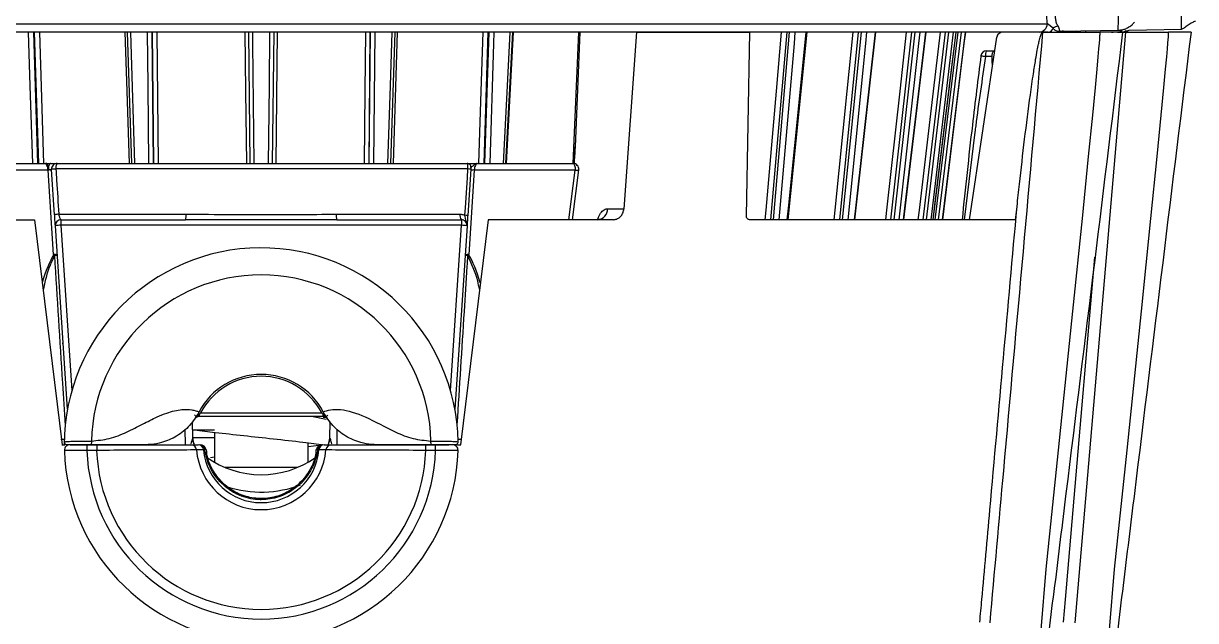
# Model space of a CAD drawing. Extents: x 16.5 to 113.1, y 4.4 to 84.5.
# Drawn here: x 53.326 to 56.451, y 6.02 to 7.612 of the extents above; entities that cross this region are included whole.
import ezdxf

# ---------------------------------------------------------------- set-up
doc = ezdxf.new("R2010")
doc.units = 0
doc.header["$MEASUREMENT"] = 0
doc.layers.add('OBJECT', color=7, linetype='CONTINUOUS')

msp = doc.modelspace()

# ---------------------------------------------------------------- linework, layer by layer
at = {"layer": 'OBJECT'}
for p, q in [((51.8637, 7.6105), (56.0558, 7.6105)), ((56.0711, 7.5995), (56.0558, 7.6105)), ((56.0929, 7.5912), (56.2494, 7.5939)), ((56.2658, 7.5925), (56.2742, 7.5943)), ((56.2734, 7.5943), (56.4135, 7.5968)), ((53.3523, 7.5886), (53.3633, 7.2386)), ((53.3665, 7.2386), (53.3556, 7.5886)), ((53.3682, 7.5886), (53.3792, 7.2386)), ((53.6027, 7.5886), (53.614, 7.2386)), ((53.6682, 7.5886), (53.6718, 7.2386)), ((53.6733, 7.2386), (53.6697, 7.5886)), ((53.6811, 7.5886), (53.6847, 7.2386)), ((53.9305, 7.2386), (53.9266, 7.5886)), ((53.9929, 7.5886), (53.989, 7.2386)), ((54.0024, 7.5886), (53.9985, 7.2386)), ((54.2497, 7.5886), (54.2462, 7.2386)), ((54.2477, 7.2386), (54.2513, 7.5886)), ((54.2628, 7.5886), (54.2592, 7.2386)), ((54.3054, 7.2386), (54.3168, 7.5886)), ((54.3225, 7.5886), (54.3112, 7.2386)), ((54.5639, 7.5886), (54.5529, 7.2386)), ((54.5561, 7.2386), (54.5671, 7.5886)), ((54.6117, 7.2386), (54.6301, 7.5886)), ((54.6315, 7.5886), (54.6131, 7.2386)), ((54.8053, 7.5886), (54.7907, 7.2386)), ((54.8093, 7.5886), (54.7965, 7.2828)), ((54.9602, 7.5886), (54.9265, 7.1176)), ((54.9602, 7.5886), (55.2626, 7.5886)), ((55.2535, 7.0983), (55.2626, 7.5886)), ((55.3611, 7.5886), (55.3178, 7.0886)), ((55.3253, 7.0886), (55.3686, 7.5886)), ((55.3644, 7.0886), (55.415, 7.5886)), ((55.5515, 7.5886), (55.5012, 7.0886)), ((55.5097, 7.0886), (55.56, 7.5886)), ((55.5425, 7.0886), (55.5984, 7.5886)), ((55.6935, 7.5886), (55.6378, 7.0886)), ((55.6471, 7.0886), (55.7028, 7.5886)), ((55.6728, 7.0886), (55.7323, 7.5886)), ((55.7828, 7.5886), (55.7234, 7.0886)), ((55.7332, 7.0886), (55.7926, 7.5886)), ((55.7513, 7.0886), (55.8127, 7.5886)), ((55.8167, 7.5886), (55.7555, 7.0886)), ((55.7654, 7.0886), (55.8267, 7.5886)), ((55.7758, 7.0886), (55.8372, 7.5886)), ((55.8483, 7.0886), (55.9209, 7.5754)), ((56.0431, 7.5886), (56.0403, 7.5886)), ((56.0431, 7.5886), (56.1962, 7.5886)), ((56.2636, 7.5886), (56.1286, 6.0139)), ((56.1337, 7.5919), (56.1313, 7.5886)), ((56.1572, 7.5923), (56.1572, 7.5886)), ((56.2271, 7.5886), (56.2031, 7.5886)), ((56.2636, 7.5886), (56.3787, 7.5886)), ((55.8935, 7.5386), (55.9154, 7.5386)), ((55.9087, 7.5238), (55.8909, 7.5238)), ((55.9088, 7.5128), (55.9087, 7.5238)), ((55.9093, 7.4982), (55.9088, 7.5128)), ((55.8625, 7.3216), (55.8336, 7.0886)), ((54.7943, 7.238), (54.7965, 7.2828)), ((53.3914, 7.221), (53.1227, 7.221)), ((53.128, 7.2386), (53.3837, 7.2386)), ((53.3864, 7.2386), (53.3967, 7.2386)), ((53.4063, 6.9956), (53.3914, 7.221)), ((53.3967, 7.2386), (53.3982, 7.2386)), ((53.4088, 7.102), (53.4008, 7.2226)), ((54.5109, 7.2238), (53.4121, 7.2238)), ((53.4158, 7.2386), (54.5087, 7.2386)), ((54.5184, 7.223), (54.5102, 7.0995)), ((54.5278, 7.221), (54.5128, 6.9956)), ((54.7965, 7.221), (54.5278, 7.221)), ((54.5354, 7.2386), (54.7912, 7.2386)), ((54.7801, 7.0886), (54.7965, 7.221)), ((54.7896, 7.0886), (54.8061, 7.2217)), ((53.4201, 7.1033), (53.7595, 7.1033)), ((54.1597, 7.1033), (54.4898, 7.1033)), ((54.8829, 7.1176), (54.9265, 7.1176)), ((55.971, 7.0886), (55.9748, 7.1241)), ((53.0215, 7.0886), (53.3551, 7.0886)), ((53.3551, 7.0886), (53.4287, 6.4886)), ((53.4433, 6.5836), (53.4108, 7.0726)), ((53.4258, 7.0886), (53.4258, 7.0738)), ((53.4258, 7.0886), (53.7581, 7.0886)), ((54.4934, 7.0738), (53.4258, 7.0738)), ((53.4258, 7.0738), (53.455, 6.6336)), ((54.1611, 7.0886), (54.4934, 7.0886)), ((54.4642, 6.6336), (54.4934, 7.0738)), ((54.5084, 7.0726), (54.4759, 6.5836)), ((54.5644, 7.0886), (54.4907, 6.4886)), ((54.4934, 7.0886), (54.4934, 7.0738)), ((54.8979, 7.0886), (54.5644, 7.0886)), ((55.971, 7.0886), (55.2613, 7.0886)), ((53.4293, 6.7597), (53.4316, 6.7597)), ((54.4876, 6.7597), (54.4899, 6.7597)), ((53.4343, 6.7186), (53.4327, 6.7186)), ((54.4849, 6.7186), (54.4868, 6.7186)), ((53.794, 6.5763), (53.7932, 6.5749)), ((53.7948, 6.5636), (53.7948, 6.5694)), ((54.1244, 6.5636), (53.7948, 6.5636)), ((53.798, 6.5734), (53.7977, 6.5729)), ((53.798, 6.5734), (54.1211, 6.5734)), ((54.133, 6.5562), (54.0941, 6.5636)), ((54.1138, 6.5628), (54.107, 6.5636)), ((54.1215, 6.5729), (54.1211, 6.5734)), ((54.1244, 6.5636), (54.1244, 6.5694)), ((54.126, 6.5749), (54.1252, 6.5763)), ((53.7774, 6.5066), (53.7767, 6.5497)), ((54.1331, 6.5604), (54.1247, 6.5614)), ((54.1428, 6.5506), (54.142, 6.5066)), ((53.4255, 6.5033), (53.4348, 6.5033)), ((53.7577, 6.4886), (53.7572, 6.53)), ((53.777, 6.5286), (53.8347, 6.5286)), ((53.8347, 6.5071), (53.7774, 6.5071)), ((53.8347, 6.5219), (53.8347, 6.442)), ((54.1618, 6.4886), (54.1622, 6.5298)), ((54.4844, 6.5033), (54.4941, 6.5033)), ((53.4282, 6.4886), (53.436, 6.4886)), ((53.495, 6.4886), (53.495, 6.4736)), ((53.495, 6.4886), (53.521, 6.4886)), ((53.521, 6.4736), (53.495, 6.4736)), ((53.521, 6.4886), (53.521, 6.4736)), ((53.7724, 6.4886), (53.7917, 6.4886)), ((53.8096, 6.4748), (53.8059, 6.4748)), ((54.0847, 6.442), (54.0847, 6.4938)), ((54.1205, 6.4878), (54.0847, 6.4833)), ((54.1136, 6.4748), (54.1099, 6.4748)), ((54.1277, 6.4886), (54.147, 6.4886)), ((54.3985, 6.4736), (54.3985, 6.4886)), ((54.3985, 6.4886), (54.4245, 6.4886)), ((54.4245, 6.4736), (54.3985, 6.4736)), ((54.4245, 6.4736), (54.4245, 6.4886)), ((54.4806, 6.4896), (54.4831, 6.4886)), ((54.4831, 6.4886), (54.4833, 6.4886)), ((54.4833, 6.4886), (54.4918, 6.4886)), ((53.8347, 6.4552), (53.8241, 6.4539)), ((53.8617, 6.4286), (54.0577, 6.4286))]:
    msp.add_line(p, q, dxfattribs=at)
at = {"layer": 'OBJECT', "flags": 128}
for points in [[(53.3505, 7.2386), (53.3441, 7.4451), (53.3396, 7.5886)], [(53.6083, 7.2386), (53.6021, 7.4315), (53.597, 7.5886)], [(53.6108, 7.5886), (53.6118, 7.5585), (53.6221, 7.2386)], [(53.6602, 7.2386), (53.6582, 7.4451), (53.6567, 7.5886)], [(53.9209, 7.2386), (53.9188, 7.4315), (53.917, 7.5886)], [(53.9364, 7.5886), (53.9368, 7.5585), (53.9404, 7.2386)], [(53.9791, 7.2386), (53.9814, 7.4451), (53.983, 7.5886)], [(54.2348, 7.2386), (54.2367, 7.4315), (54.2383, 7.5886)], [(54.2973, 7.2386), (54.304, 7.4451), (54.3087, 7.5886)], [(54.5402, 7.2386), (54.5463, 7.4315), (54.5512, 7.5886)], [(54.5799, 7.5886), (54.579, 7.5585), (54.5689, 7.2386)], [(54.6053, 7.2386), (54.6162, 7.4451), (54.6237, 7.5886)], [(55.3036, 7.0886), (55.3058, 7.1138), (55.3333, 7.4315), (55.347, 7.5886)], [(55.3828, 7.5886), (55.3802, 7.5585), (55.3395, 7.0886)], [(55.3622, 7.0886), (55.3661, 7.1275), (55.3983, 7.4451), (55.4128, 7.5886)], [(55.4874, 7.0886), (55.49, 7.1138), (55.5219, 7.4315), (55.5377, 7.5886)], [(55.5739, 7.5886), (55.5708, 7.5585), (55.5236, 7.0886)], [(55.5412, 7.0886), (55.5456, 7.1275), (55.5811, 7.4451), (55.5972, 7.5886)], [(55.6248, 7.0886), (55.6276, 7.1138), (55.663, 7.4315), (55.6805, 7.5886)], [(55.7158, 7.5886), (55.7125, 7.5585), (55.6601, 7.0886)], [(55.6722, 7.0886), (55.6768, 7.1275), (55.7147, 7.4451), (55.7318, 7.5886)], [(55.7116, 7.0886), (55.7146, 7.1138), (55.7523, 7.4315), (55.771, 7.5886)], [(55.8045, 7.5886), (55.8009, 7.5585), (55.745, 7.0886)], [(55.7512, 7.0886), (55.7559, 7.1275), (55.7949, 7.4451), (55.8125, 7.5886)], [(55.837, 7.5886), (55.8333, 7.5585), (55.7757, 7.0886)], [(56.0391, 5.9952), (56.0527, 6.1564), (56.0858, 6.4741), (56.124, 6.8448), (56.1492, 7.0922), (56.1657, 7.2572), (56.1766, 7.3674), (56.1837, 7.4409), (56.1883, 7.4899), (56.1913, 7.5227), (56.1932, 7.5446), (56.1945, 7.5591), (56.1953, 7.5689), (56.1957, 7.5754), (56.196, 7.5798), (56.1962, 7.5827), (56.1963, 7.5846), (56.1963, 7.5859), (56.1963, 7.5868), (56.1963, 7.5874), (56.1963, 7.5878), (56.1963, 7.588), (56.1963, 7.5882), (56.1963, 7.5883), (56.1963, 7.5884), (56.1963, 7.5885), (56.1962, 7.5885), (56.1962, 7.5885), (56.1962, 7.5885), (56.1962, 7.5886), (56.1962, 7.5886), (56.1962, 7.5886)], [(56.0969, 7.5898), (56.098, 7.5902), (56.0986, 7.5904)], [(56.2216, 5.9952), (56.2351, 6.1564), (56.2683, 6.4741), (56.3065, 6.8448), (56.3316, 7.0922), (56.3482, 7.2572), (56.359, 7.3674), (56.3661, 7.4409), (56.3708, 7.4899), (56.3738, 7.5227), (56.3757, 7.5446), (56.3769, 7.5591), (56.3777, 7.5689), (56.3782, 7.5754), (56.3785, 7.5798), (56.3787, 7.5827), (56.3787, 7.5846), (56.3788, 7.5859), (56.3788, 7.5868), (56.3788, 7.5874), (56.3788, 7.5878), (56.3788, 7.588), (56.3788, 7.5882), (56.3788, 7.5883), (56.3787, 7.5884), (56.3787, 7.5885), (56.3787, 7.5885), (56.3787, 7.5885), (56.3787, 7.5885), (56.3787, 7.5886), (56.3787, 7.5886), (56.3787, 7.5886)], [(56.2271, 7.5886), (56.2315, 7.589), (56.2343, 7.5896)], [(53.3982, 7.2386), (53.3969, 7.2382), (53.3956, 7.2372), (53.3945, 7.2355), (53.3935, 7.2332), (53.3928, 7.2305), (53.3923, 7.2275), (53.3921, 7.2243), (53.3921, 7.221)], [(54.5027, 7.1003), (54.504, 7.1203), (54.5093, 7.2001), (54.5109, 7.2238)], [(54.7912, 7.2386), (54.7923, 7.2382), (54.7934, 7.2372), (54.7944, 7.2355), (54.7953, 7.2332), (54.7959, 7.2305), (54.7964, 7.2275), (54.7965, 7.2243), (54.7965, 7.221)], [(56.0991, 6.0159), (56.1042, 6.0757), (56.1248, 6.3148), (56.1826, 6.9891)]]:
    msp.add_lwpolyline(points, dxfattribs=at)
at = {"layer": 'OBJECT'}
for centre, radius, start, end in [((56.0323, 7.6121), 0.0235, 272.6255, 356.2402), ((56.0563, 7.6039), 0.0154, 277.1656, 343.7125), ((56.0898, 7.5719), 0.0333, 100.7988, 124.0997), ((56.2419, 7.6074), 0.0189, 271.0553, 318.6463), ((56.2576, 7.6136), 0.025, 270, 309.6955), ((56.0946, 7.6106), 0.022, 279.6668, 299.3906), ((55.8935, 7.5236), 0.015, 90, 172.6707), ((55.9141, 7.5273), 0.0235, 151.5271, 188.6241), ((55.9727, 8.1799), 0.6611, 261.8146, 262.89), ((53.3944, 7.208), 0.0132, 60.1127, 100.0238), ((53.4158, 7.2236), 0.015, 90, 183.8), ((53.4145, 7.1514), 0.0725, 91.9291, 100.8548), ((53.4295, 7.2272), 0.0178, 140.4012, 191.0112), ((54.5087, 7.2286), 0.01, 356.2, 90), ((54.5093, 7.1759), 0.048, 79.11, 88.0796), ((54.5252, 7.2065), 0.0147, 79.7059, 118.6151), ((54.7912, 7.2236), 0.015, 352.9365, 90), ((54.8001, 7.2374), 0.0168, 257.5515, 290.9021), ((53.4226, 7.0295), 0.0738, 91.9523, 100.7654), ((53.7184, 7.0997), 0.0413, 344.3506, 5.0207), ((54.2008, 7.0997), 0.0413, 174.9793, 195.6494), ((54.5076, 7.0999), 0.0182, 169.1808, 218.5106), ((54.501, 7.0515), 0.0489, 79.2026, 88.055), ((54.8549, 7.1165), 0.0281, 274.2414, 2.2356), ((53.4258, 7.0736), 0.015, 90, 183.8), ((53.4363, 6.8584), 0.2157, 92.7991, 96.7905), ((54.4934, 7.0736), 0.015, 356.2, 90), ((54.4829, 6.8584), 0.2156, 83.2095, 87.2009), ((53.9596, 6.4886), 0.525, 0.8159, 180), ((53.409, 6.9812), 0.0147, 61.3832, 100.3026), ((53.3846, 6.9649), 0.0376, 49.0354, 54.6886), ((53.4068, 7.0477), 0.0544, 272.6079, 279.769), ((54.5102, 6.9812), 0.0147, 79.6972, 118.6169), ((54.5124, 7.0477), 0.0544, 260.2309, 267.3921), ((54.5346, 6.9649), 0.0376, 125.3114, 130.9638), ((53.9596, 6.4886), 0.4526, 1.2603, 178.7397), ((53.9596, 6.4886), 0.1874, 27.9166, 152.0834), ((53.9596, 6.4886), 0.1824, 27.6786, 152.3214), ((53.9488, 6.672), 0.1963, 211.8721, 214.366), ((53.7948, 6.5486), 0.015, 90, 145.1549), ((54.1244, 6.5486), 0.015, 34.8448, 90), ((53.9719, 6.671), 0.1945, 325.622, 328.1393), ((53.8242, 6.5073), 0.047, 180.9442, 203.6483), ((54.0952, 6.5073), 0.047, 336.3517, 359.0558), ((53.4499, 6.4736), 0.015, 90.0022, 181.7247), ((53.9597, 6.4886), 0.525, 181.6772, 358.3204), ((53.9597, 6.4886), 0.465, 181.8486, 358.1514), ((53.9597, 6.4886), 0.439, 181.9581, 358.0419), ((53.7723, 6.4737), 0.0149, 4.0258, 89.5969), ((53.9597, 6.4886), 0.1731, 184.5789, 355.4211), ((53.7914, 6.474), 0.0145, 3.1487, 88.5682), ((53.7951, 6.4741), 0.0145, 3.0929, 88.4463), ((53.7973, 6.4736), 0.015, 8.1063, 89.9912), ((53.9597, 6.4886), 0.1545, 185.1023, 354.8977), ((54.1221, 6.4736), 0.015, 90.0088, 171.8937), ((54.1244, 6.4741), 0.0145, 91.5537, 176.9071), ((54.1281, 6.474), 0.0145, 91.4318, 176.8513), ((54.1471, 6.4737), 0.0149, 90.4031, 175.9742), ((54.4695, 6.4736), 0.015, 358.384, 89.9993), ((53.9597, 6.6586), 0.25, 234.2479, 305.561), ((53.9597, 6.6594), 0.297, 252.2307, 290.6824)]:
    msp.add_arc(centre, radius, start, end, dxfattribs=at)
for centre, major_axis, ratio, start_param, end_param in [((53.3857, 7.2236), (-0.0023, 0.015), 0.351276, 4.488014, 6.229852), ((53.3857, 7.2236), (0.0151, -0.001), 0.154401, 5.105582, 5.160797), ((54.5334, 7.2236), (0.0023, 0.015), 0.351276, 0.053333, 1.795172), ((53.5319, 5.7459), (-0.0816, 1.2851), 0.159803, 0.225532, 0.407048), ((54.3873, 5.7459), (0.0816, 1.2851), 0.159803, 5.875233, 6.057653)]:
    msp.add_ellipse(centre, major_axis=major_axis, ratio=ratio, start_param=start_param, end_param=end_param, dxfattribs=at)
for points, knots in [([(56.0558, 7.6105), (56.0551, 7.6169), (56.0538, 7.6298), (56.0552, 7.6441), (56.0559, 7.6512)], [0, 0, 0, 0, 0.498433, 1, 1, 1, 1]), ([(56.0778, 7.6486), (56.0772, 7.6443), (56.076, 7.6359), (56.0768, 7.6239), (56.0792, 7.613), (56.0821, 7.6075), (56.0836, 7.6047)], [0, 0, 0, 0, 0.250427, 0.499843, 0.740764, 1, 1, 1, 1]), ([(56.245, 7.5938), (56.2449, 7.5946), (56.2446, 7.5963), (56.2448, 7.6087), (56.2454, 7.6233), (56.246, 7.637), (56.2463, 7.6446), (56.2465, 7.6486)], [0, 0, 0, 0, 0.250886, 0.499858, 0.733616, 0.862847, 1, 1, 1, 1]), ([(56.413, 7.5968), (56.413, 7.5973), (56.413, 7.5985), (56.4131, 7.6067), (56.4131, 7.6165), (56.4132, 7.6258), (56.4132, 7.6368), (56.4132, 7.6447), (56.4133, 7.6487)], [0, 0, 0, 0, 0.21067, 0.447315, 0.575812, 0.710764, 0.85216, 1, 1, 1, 1]), ([(56.0863, 7.5906), (56.083, 7.5907), (56.078, 7.5907), (56.0729, 7.5972), (56.0711, 7.5995)], [0, 0, 0, 0, 0.644158, 1, 1, 1, 1]), ([(56.0836, 7.6047), (56.0846, 7.6027), (56.0867, 7.5986), (56.0874, 7.595), (56.088, 7.5929), (56.0889, 7.5914), (56.0913, 7.5913), (56.0929, 7.5912)], [0, 0, 0, 0, 0.249995, 0.497592, 0.621226, 0.745578, 1, 1, 1, 1]), ([(56.2448, 7.5938), (56.2479, 7.594), (56.2535, 7.5944), (56.263, 7.5971), (56.2692, 7.5999), (56.2745, 7.6032), (56.2779, 7.6056), (56.2828, 7.6098), (56.2859, 7.6131), (56.2877, 7.615)], [0, 0, 0, 0, 0.196684, 0.357946, 0.575563, 0.606715, 0.727756, 0.84534, 1, 1, 1, 1]), ([(56.413, 7.5968), (56.4143, 7.597), (56.4167, 7.5974), (56.421, 7.6005), (56.4256, 7.6042), (56.4307, 7.6081), (56.4362, 7.6116), (56.4416, 7.6146), (56.4469, 7.617), (56.4495, 7.6178), (56.4508, 7.6182)], [0, 0, 0, 0, 0.183553, 0.338833, 0.468757, 0.580791, 0.682219, 0.782217, 0.887012, 1, 1, 1, 1]), ([(53.9597, 7.5886), (53.8904, 7.5886), (53.7507, 7.5886), (53.5413, 7.5886), (53.2965, 7.5886), (53.0218, 7.5886), (52.7297, 7.5886), (52.4628, 7.5886), (52.23, 7.5886), (52.033, 7.5886), (51.9346, 7.5886), (51.8861, 7.5886)], [0, 0, 0, 0, 0.080452, 0.162157, 0.245044, 0.37189, 0.500054, 0.628218, 0.755065, 0.879356, 1, 1, 1, 1]), ([(56.0334, 7.5886), (56.0019, 7.5886), (55.9384, 7.5886), (55.8212, 7.5886), (55.6645, 7.5886), (55.4564, 7.5886), (55.1898, 7.5886), (54.8977, 7.5886), (54.5894, 7.5886), (54.2749, 7.5886), (54.0637, 7.5886), (53.9597, 7.5886)], [0, 0, 0, 0, 0.080452, 0.162157, 0.245044, 0.37189, 0.500054, 0.628218, 0.755064, 0.879355, 1, 1, 1, 1]), ([(56.0431, 7.5886), (56.0082, 7.1987), (55.9613, 6.6738), (55.9141, 6.1489), (55.902, 6.0139)], [0, 0, 0, 0, 0.742768, 1, 1, 1, 1]), ([(55.9378, 7.5886), (55.9357, 7.5884), (55.9314, 7.5879), (55.9259, 7.5848), (55.9221, 7.5804), (55.9212, 7.5769), (55.9209, 7.5754)], [0, 0, 0, 0, 0.271987, 0.544501, 0.799134, 1, 1, 1, 1]), ([(55.9748, 7.1241), (55.977, 7.144), (55.9878, 7.2434), (56.0017, 7.3615), (56.0174, 7.4718), (56.0236, 7.5113), (56.0282, 7.5375), (56.0317, 7.555), (56.0343, 7.5666), (56.0363, 7.5743), (56.0379, 7.5794), (56.0391, 7.5828), (56.04, 7.5851), (56.0409, 7.5866), (56.0416, 7.5877), (56.0423, 7.5883), (56.0427, 7.5885), (56.043, 7.5885), (56.0431, 7.5886)], [0, 0, 0, 0, 0.1274332, 0.6371911, 0.7574806, 0.8378339, 0.8915112, 0.9273783, 0.9513571, 0.9674037, 0.9781617, 0.9853945, 0.9902789, 0.9936045, 0.9968654, 0.998214, 0.9993233, 1, 1, 1, 1]), ([(56.0582, 7.5886), (56.0532, 7.5886), (56.0433, 7.5886), (56.0367, 7.5886), (56.0334, 7.5886)], [0, 0, 0, 0, 0.498631, 1, 1, 1, 1]), ([(56.2562, 7.5886), (56.2062, 7.1785), (56.1511, 6.7275), (56.0899, 6.2358), (56.0758, 6.1126), (56.0569, 5.9906), (56.0562, 5.9054), (56.0426, 5.8655), (56.0423, 5.8646)], [0, 0, 0, 0, 0.713223, 0.784545, 0.855867, 0.927189, 0.99845, 1, 1, 1, 1]), ([(56.0974, 7.5918), (56.0942, 7.5907), (56.0899, 7.5893), (56.087, 7.5904), (56.0863, 7.5906)], [0, 0, 0, 0, 0.748418, 1, 1, 1, 1]), ([(56.0968, 7.5898), (56.0977, 7.5901), (56.0989, 7.5905), (56.1001, 7.5912), (56.1003, 7.5913)], [0, 0, 0, 0, 0.786256, 1, 1, 1, 1]), ([(56.2562, 7.5886), (56.2556, 7.5886), (56.2545, 7.5886), (56.2448, 7.5886), (56.23, 7.5886), (56.2128, 7.5886), (56.2011, 7.5886), (56.1962, 7.5886)], [0, 0, 0, 0, 0.198339, 0.412975, 0.62709, 0.843128, 1, 1, 1, 1]), ([(56.4387, 7.5886), (56.3883, 7.1786), (56.3329, 6.7277), (56.2726, 6.2358), (56.2573, 6.1128), (56.2429, 5.9903), (56.2315, 5.909), (56.2258, 5.8686)], [0, 0, 0, 0, 0.71491, 0.786401, 0.857892, 0.929384, 1, 1, 1, 1]), ([(56.2423, 7.5886), (56.244, 7.5886), (56.2506, 7.5887), (56.2578, 7.589), (56.2631, 7.5914), (56.2662, 7.5928)], [0, 0, 0, 0, 0.1231692, 0.4829479, 1, 1, 1, 1]), ([(56.2613, 7.5886), (56.2616, 7.5886), (56.2623, 7.5886), (56.2631, 7.5886), (56.2636, 7.5886)], [0, 0, 0, 0, 0.366221, 1, 1, 1, 1]), ([(56.4387, 7.5886), (56.4381, 7.5886), (56.4369, 7.5886), (56.4273, 7.5886), (56.4124, 7.5886), (56.3953, 7.5886), (56.3836, 7.5886), (56.3787, 7.5886)], [0, 0, 0, 0, 0.19834, 0.412971, 0.627088, 0.843128, 1, 1, 1, 1]), ([(55.9087, 7.5238), (55.9087, 7.5255), (55.9088, 7.5289), (55.9093, 7.5319), (55.9101, 7.5344), (55.9107, 7.5355), (55.912, 7.5368), (55.913, 7.5376), (55.9146, 7.5376), (55.9152, 7.5376)], [0, 0, 0, 0, 0.2449, 0.49261, 0.500525, 0.725211, 0.75532, 0.91267, 1, 1, 1, 1]), ([(55.8291, 7.0886), (55.8379, 7.1726), (55.8532, 7.3182), (55.8716, 7.4638), (55.8794, 7.5254)], [0, 0, 0, 0, 0.577375, 1, 1, 1, 1]), ([(55.8909, 7.5238), (55.8816, 7.4623), (55.8715, 7.3949), (55.8632, 7.3275), (55.8625, 7.3216)], [0, 0, 0, 0, 0.913035, 1, 1, 1, 1]), ([(54.7965, 7.2828), (54.7965, 7.2819), (54.7956, 7.2669), (54.7946, 7.252), (54.7937, 7.2381)], [0, 0, 0, 0, 0.062351, 1, 1, 1, 1]), ([(53.3837, 7.2386), (53.3838, 7.2386), (53.3847, 7.2386), (53.3855, 7.2386), (53.3864, 7.2386)], [0, 0, 0, 0, 0.043822, 1, 1, 1, 1]), ([(53.3914, 7.221), (53.3913, 7.2215), (53.3913, 7.2225), (53.3911, 7.2251), (53.3909, 7.2287), (53.3905, 7.233), (53.3898, 7.2364), (53.3888, 7.2381), (53.3875, 7.2385), (53.3867, 7.2385), (53.3864, 7.2386)], [0, 0, 0, 0, 0.057594, 0.105329, 0.282075, 0.458553, 0.647771, 0.842682, 0.950277, 1, 1, 1, 1]), ([(53.4008, 7.2226), (53.4007, 7.2225), (53.4004, 7.2223), (53.3977, 7.222), (53.3947, 7.2215), (53.3927, 7.2211), (53.3921, 7.221)], [0, 0, 0, 0, 0.2957963, 0.5915493, 0.8886398, 1, 1, 1, 1]), ([(53.3982, 7.2386), (53.4007, 7.2386), (53.406, 7.2386), (53.4122, 7.2386), (53.4148, 7.2386), (53.4157, 7.2386), (53.4158, 7.2386), (53.4158, 7.2386)], [0, 0, 0, 0, 0.24444, 0.536632, 0.830131, 0.879792, 1, 1, 1, 1]), ([(53.4121, 7.2238), (53.4127, 7.2138), (53.4154, 7.1737), (53.4181, 7.1335), (53.4201, 7.1033)], [0, 0, 0, 0, 0.248205, 1, 1, 1, 1]), ([(54.5109, 7.2238), (54.5109, 7.2255), (54.5109, 7.2289), (54.5106, 7.2333), (54.51, 7.2367), (54.5093, 7.2383), (54.5089, 7.2385), (54.5087, 7.2386)], [0, 0, 0, 0, 0.218119, 0.434231, 0.651156, 0.86891, 1, 1, 1, 1]), ([(54.5087, 7.2386), (54.509, 7.2386), (54.5096, 7.2386), (54.5149, 7.2386), (54.5234, 7.2386), (54.5308, 7.2386), (54.5346, 7.2386), (54.5354, 7.2386), (54.5354, 7.2386)], [0, 0, 0, 0, 0.200856, 0.401267, 0.697462, 0.940512, 0.995515, 1, 1, 1, 1]), ([(54.5187, 7.2279), (54.5187, 7.2278), (54.5187, 7.2277), (54.5186, 7.2268), (54.5185, 7.2255), (54.5184, 7.2241), (54.5184, 7.2232), (54.5184, 7.223)], [0, 0, 0, 0, 0.2270416, 0.4541637, 0.680023, 0.9000132, 1, 1, 1, 1]), ([(54.5354, 7.2386), (54.5354, 7.2386), (54.5344, 7.2386), (54.5324, 7.238), (54.5283, 7.2354), (54.5235, 7.2307), (54.5193, 7.2285), (54.5189, 7.2281), (54.5187, 7.2279)], [0, 0, 0, 0, 0.004684, 0.183727, 0.356505, 0.700956, 0.869482, 1, 1, 1, 1]), ([(53.4108, 7.0726), (53.4108, 7.0727), (53.4108, 7.0731), (53.4105, 7.0766), (53.4101, 7.0833), (53.4095, 7.092), (53.4091, 7.0987), (53.4088, 7.102)], [0, 0, 0, 0, 0.139491, 0.361926, 0.577748, 0.788779, 1, 1, 1, 1]), ([(53.4201, 7.1033), (53.4204, 7.1016), (53.4209, 7.0982), (53.4222, 7.0939), (53.4236, 7.0905), (53.4248, 7.0888), (53.4255, 7.0886), (53.4258, 7.0886)], [0, 0, 0, 0, 0.202497, 0.410682, 0.629114, 0.857206, 1, 1, 1, 1]), ([(53.7595, 7.1033), (53.7794, 7.1032), (53.8782, 7.1025), (54.0121, 7.1019), (54.1253, 7.103), (54.1597, 7.1033)], [0, 0, 0, 0, 0.149761, 0.741873, 1, 1, 1, 1]), ([(54.4898, 7.1033), (54.4932, 7.103), (54.4977, 7.1026), (54.5017, 7.1008), (54.5027, 7.1003)], [0, 0, 0, 0, 0.767542, 1, 1, 1, 1]), ([(54.5084, 7.0726), (54.5084, 7.0726), (54.5088, 7.0794), (54.5045, 7.0878), (54.503, 7.0978), (54.5027, 7.1003)], [0, 0, 0, 0, 0.005389, 0.74817, 1, 1, 1, 1]), ([(54.5102, 7.0995), (54.51, 7.0963), (54.5095, 7.09), (54.509, 7.0816), (54.5086, 7.0762), (54.5085, 7.0737), (54.5084, 7.0728), (54.5084, 7.0726), (54.5084, 7.0726)], [0, 0, 0, 0, 0.267279, 0.53424, 0.810743, 0.957998, 0.994444, 1, 1, 1, 1]), ([(54.8573, 7.0903), (54.8577, 7.092), (54.8599, 7.0996), (54.8666, 7.1093), (54.8751, 7.1167), (54.8807, 7.1174), (54.8829, 7.1176)], [0, 0, 0, 0, 0.092193, 0.435676, 0.778732, 1, 1, 1, 1]), ([(54.8979, 7.0886), (54.8996, 7.0887), (54.9044, 7.0889), (54.9121, 7.0921), (54.9195, 7.0987), (54.9249, 7.1075), (54.926, 7.1143), (54.9265, 7.1176)], [0, 0, 0, 0, 0.119378, 0.340231, 0.560695, 0.780325, 1, 1, 1, 1]), ([(55.2613, 7.0886), (55.2604, 7.0887), (55.2585, 7.0889), (55.2561, 7.0906), (55.2544, 7.0932), (55.2535, 7.0959), (55.2535, 7.0976), (55.2535, 7.0983)], [0, 0, 0, 0, 0.219652, 0.439267, 0.659731, 0.880537, 1, 1, 1, 1]), ([(55.8756, 6.0159), (55.8774, 6.0359), (55.8864, 6.1354), (55.9195, 6.5048), (55.9507, 6.8543), (55.9748, 7.1241)], [0, 0, 0, 0, 0.053919, 0.269596, 1, 1, 1, 1]), ([(54.1611, 7.0886), (54.1511, 7.0885), (54.1011, 7.0885), (54.0338, 7.0879), (53.9095, 7.0877), (53.8252, 7.0882), (53.7581, 7.0886)], [0, 0, 0, 0, 0.0744305, 0.3721782, 0.5009141, 1, 1, 1, 1]), ([(54.8638, 7.0904), (54.8638, 7.0904), (54.864, 7.0905), (54.8606, 7.0884), (54.8578, 7.0889), (54.857, 7.089)], [0, 0, 0, 0, 0.238883, 0.768816, 1, 1, 1, 1]), ([(53.4093, 6.9933), (53.4049, 6.9848), (53.3902, 6.956), (53.3831, 6.9235), (53.3781, 6.9005)], [0, 0, 0, 0, 0.294337, 1, 1, 1, 1]), ([(53.4377, 6.5404), (53.4354, 6.5779), (53.4259, 6.7289), (53.4164, 6.8799), (53.4093, 6.9933)], [0, 0, 0, 0, 0.248552, 1, 1, 1, 1]), ([(54.5099, 6.9933), (54.5093, 6.9834), (54.5062, 6.9335), (54.4967, 6.7833), (54.4879, 6.6432), (54.4816, 6.5429)], [0, 0, 0, 0, 0.066464, 0.332319, 1, 1, 1, 1]), ([(54.5416, 6.903), (54.5402, 6.9104), (54.534, 6.9423), (54.5204, 6.9712), (54.5099, 6.9933)], [0, 0, 0, 0, 0.2344469, 1, 1, 1, 1]), ([(53.5071, 6.4985), (53.5232, 6.5), (53.5564, 6.5032), (53.6014, 6.5219), (53.643, 6.5432), (53.6783, 6.5614), (53.7066, 6.5731), (53.7289, 6.5796), (53.7527, 6.5833), (53.7718, 6.5823), (53.786, 6.5791), (53.7913, 6.5773), (53.794, 6.5763)], [0, 0, 0, 0, 0.12023, 0.249063, 0.378438, 0.502967, 0.588813, 0.660127, 0.735141, 0.859776, 0.928269, 1, 1, 1, 1]), ([(53.7932, 6.5749), (53.7857, 6.5628), (53.7702, 6.5378), (53.7353, 6.5102), (53.6992, 6.4945), (53.6706, 6.4891), (53.6561, 6.4887), (53.6512, 6.4886)], [0, 0, 0, 0, 0.2425504, 0.4992257, 0.7492121, 0.9161113, 1, 1, 1, 1]), ([(53.7907, 6.5655), (53.7898, 6.5647), (53.7868, 6.5622), (53.7841, 6.5593), (53.7825, 6.5572), (53.7825, 6.5571)], [0, 0, 0, 0, 0.318842, 0.988715, 1, 1, 1, 1]), ([(53.7907, 6.5655), (53.7904, 6.5656), (53.7896, 6.5657), (53.7886, 6.5655), (53.7878, 6.5651), (53.7875, 6.5647), (53.7873, 6.5645)], [0, 0, 0, 0, 0.250007, 0.500018, 0.75004, 1, 1, 1, 1]), ([(53.7948, 6.5694), (53.7943, 6.5696), (53.7933, 6.57), (53.792, 6.5703), (53.7909, 6.5703), (53.7906, 6.5699), (53.7905, 6.5698)], [0, 0, 0, 0, 0.25, 0.500001, 0.749984, 1, 1, 1, 1]), ([(53.7948, 6.5694), (53.7942, 6.5688), (53.7929, 6.5674), (53.7915, 6.5662), (53.7907, 6.5655)], [0, 0, 0, 0, 0.428435, 1, 1, 1, 1]), ([(53.7977, 6.5729), (53.7975, 6.5726), (53.7965, 6.5714), (53.7956, 6.5703), (53.7948, 6.5694)], [0, 0, 0, 0, 0.209898, 1, 1, 1, 1]), ([(54.1244, 6.5694), (54.1236, 6.5703), (54.1227, 6.5714), (54.1217, 6.5726), (54.1215, 6.5729)], [0, 0, 0, 0, 0.790099, 1, 1, 1, 1]), ([(54.1244, 6.5694), (54.1249, 6.5696), (54.1259, 6.57), (54.1272, 6.5703), (54.1283, 6.5703), (54.1286, 6.5699), (54.1287, 6.5698)], [0, 0, 0, 0, 0.250026, 0.500026, 0.750008, 1, 1, 1, 1]), ([(54.1285, 6.5655), (54.1277, 6.5662), (54.1263, 6.5674), (54.1249, 6.5688), (54.1244, 6.5694)], [0, 0, 0, 0, 0.571271, 1, 1, 1, 1]), ([(54.1252, 6.5763), (54.1309, 6.5782), (54.1418, 6.5819), (54.1779, 6.5843), (54.2389, 6.565), (54.3031, 6.5279), (54.3627, 6.5032), (54.396, 6.5), (54.4121, 6.4985)], [0, 0, 0, 0, 0.14031, 0.265172, 0.496385, 0.750484, 0.879548, 1, 1, 1, 1]), ([(54.268, 6.4886), (54.2631, 6.4887), (54.2486, 6.4891), (54.22, 6.4945), (54.1839, 6.5102), (54.149, 6.5378), (54.1335, 6.5628), (54.126, 6.5749)], [0, 0, 0, 0, 0.083889, 0.250788, 0.500774, 0.75745, 1, 1, 1, 1]), ([(54.1285, 6.5655), (54.1288, 6.5656), (54.1296, 6.5657), (54.1305, 6.5655), (54.1313, 6.5651), (54.1317, 6.5647), (54.1318, 6.5645)], [0, 0, 0, 0, 0.25001, 0.499962, 0.749977, 1, 1, 1, 1]), ([(54.1367, 6.5571), (54.1366, 6.5572), (54.1351, 6.5593), (54.1324, 6.5622), (54.1294, 6.5647), (54.1285, 6.5655)], [0, 0, 0, 0, 0.01129, 0.681433, 1, 1, 1, 1]), ([(53.7773, 6.5065), (53.7768, 6.506), (53.7759, 6.5049), (53.7734, 6.4956), (53.7722, 6.4911)], [0, 0, 0, 0, 0.517401, 1, 1, 1, 1]), ([(53.7819, 6.4886), (53.78, 6.4928), (53.7773, 6.4986), (53.7778, 6.5048), (53.778, 6.5065)], [0, 0, 0, 0, 0.727089, 1, 1, 1, 1]), ([(53.7819, 6.5286), (53.8, 6.5262), (53.8408, 6.521), (53.9132, 6.513), (53.993, 6.5043), (54.0675, 6.4961), (54.1089, 6.4909), (54.1271, 6.4886)], [0, 0, 0, 0, 0.170804, 0.384902, 0.600619, 0.823625, 1, 1, 1, 1]), ([(54.1419, 6.5065), (54.1419, 6.506), (54.1423, 6.502), (54.1411, 6.4962), (54.1392, 6.4915), (54.1386, 6.4901)], [0, 0, 0, 0, 0.087935, 0.723542, 1, 1, 1, 1]), ([(54.1422, 6.5065), (54.1427, 6.506), (54.1436, 6.5049), (54.146, 6.4956), (54.1472, 6.4911)], [0, 0, 0, 0, 0.517401, 1, 1, 1, 1]), ([(53.495, 6.4736), (53.4908, 6.4735), (53.4798, 6.4734), (53.4631, 6.4733), (53.4475, 6.4732), (53.438, 6.4731), (53.4339, 6.4731), (53.4351, 6.4731), (53.4351, 6.4731)], [0, 0, 0, 0, 0.13392, 0.347813, 0.561634, 0.775417, 0.989204, 1, 1, 1, 1]), ([(53.4346, 6.4959), (53.4347, 6.495), (53.4349, 6.4931), (53.4367, 6.4906), (53.4393, 6.4889), (53.4414, 6.4887), (53.4424, 6.4886)], [0, 0, 0, 0, 0.238662, 0.49608, 0.755685, 1, 1, 1, 1]), ([(53.4347, 6.4959), (53.4347, 6.496), (53.4347, 6.496), (53.4348, 6.4961), (53.4349, 6.4961), (53.4349, 6.4961), (53.435, 6.4962), (53.435, 6.4962), (53.435, 6.4962), (53.435, 6.4962), (53.435, 6.4962), (53.435, 6.4962), (53.435, 6.4962), (53.435, 6.4962), (53.435, 6.4962), (53.435, 6.4962), (53.4351, 6.4962), (53.436, 6.4965), (53.4387, 6.4968), (53.4457, 6.4974), (53.4576, 6.4979), (53.4718, 6.4982), (53.4881, 6.4985), (53.4998, 6.4985), (53.5071, 6.4985)], [0, 0, 0, 0, 0.024468, 0.041743, 0.050417, 0.054758, 0.056935, 0.058022, 0.058565, 0.058837, 0.05897, 0.059042, 0.059075, 0.059092, 0.059097, 0.059103, 0.059108, 0.107972, 0.202817, 0.343473, 0.529706, 0.670906, 0.796507, 1, 1, 1, 1]), ([(53.505, 6.4886), (53.498, 6.4886), (53.4875, 6.4886), (53.474, 6.4886), (53.4646, 6.4886), (53.4563, 6.4886), (53.4497, 6.4886), (53.4447, 6.4886), (53.4432, 6.4886), (53.4424, 6.4886)], [0, 0, 0, 0, 0.244909, 0.368713, 0.49291, 0.618306, 0.744304, 0.871772, 1, 1, 1, 1]), ([(53.45, 6.4886), (53.4505, 6.4886), (53.4516, 6.4886), (53.4595, 6.4886), (53.471, 6.4886), (53.4836, 6.4886), (53.4918, 6.4886), (53.495, 6.4886)], [0, 0, 0, 0, 0.216102, 0.4322, 0.648359, 0.864602, 1, 1, 1, 1]), ([(53.5071, 6.4985), (53.5071, 6.4973), (53.507, 6.4953), (53.5068, 6.493), (53.5065, 6.4914), (53.5062, 6.4901), (53.5057, 6.4889), (53.5053, 6.4887), (53.505, 6.4886)], [0, 0, 0, 0, 0.239552, 0.368401, 0.499991, 0.631615, 0.760496, 1, 1, 1, 1]), ([(53.6512, 6.4886), (53.6427, 6.4886), (53.6288, 6.4886), (53.5919, 6.4886), (53.5482, 6.4886), (53.5193, 6.4886), (53.505, 6.4886)], [0, 0, 0, 0, 0.436251, 0.715985, 0.859353, 1, 1, 1, 1]), ([(53.521, 6.4886), (53.5497, 6.4886), (53.6071, 6.4886), (53.6836, 6.4886), (53.7417, 6.4886), (53.7656, 6.4886), (53.7717, 6.4886), (53.7724, 6.4886)], [0, 0, 0, 0, 0.241896, 0.483788, 0.7258, 0.967737, 1, 1, 1, 1]), ([(53.7872, 6.4747), (53.7864, 6.4747), (53.7799, 6.4747), (53.7546, 6.4744), (53.6932, 6.474), (53.6122, 6.4737), (53.5514, 6.4736), (53.521, 6.4736)], [0, 0, 0, 0, 0.032267, 0.274208, 0.516211, 0.758098, 1, 1, 1, 1]), ([(53.8059, 6.4748), (53.8028, 6.4748), (53.7951, 6.4748), (53.7901, 6.4747), (53.7872, 6.4747)], [0, 0, 0, 0, 0.3979719, 1, 1, 1, 1]), ([(53.8122, 6.4757), (53.8119, 6.4754), (53.8116, 6.4752), (53.8098, 6.4749), (53.8096, 6.4748)], [0, 0, 0, 0, 0.881258, 1, 1, 1, 1]), ([(54.1099, 6.4748), (54.1091, 6.4702), (54.1055, 6.4488), (54.0895, 6.4109), (54.0538, 6.3714), (54.008, 6.3473), (53.9746, 6.3419), (53.9411, 6.3422), (53.9106, 6.3481), (53.8689, 6.3701), (53.8346, 6.4042), (53.8155, 6.443), (53.8109, 6.4675), (53.8096, 6.4748)], [0, 0, 0, 0, 0.032909, 0.150369, 0.278004, 0.391723, 0.499879, 0.50608, 0.621572, 0.708641, 0.827409, 0.94822, 1, 1, 1, 1]), ([(54.1057, 6.4758), (54.1052, 6.4696), (54.1036, 6.449), (54.088, 6.4164), (54.0608, 6.3823), (54.0245, 6.3578), (53.9832, 6.3448), (53.94, 6.3442), (53.8984, 6.3562), (53.8618, 6.3796), (53.8338, 6.4126), (53.8169, 6.4461), (53.8145, 6.4682), (53.8137, 6.476)], [0, 0, 0, 0, 0.043477, 0.14547, 0.246551, 0.346683, 0.445988, 0.545045, 0.644174, 0.74368, 0.843707, 0.944827, 1, 1, 1, 1]), ([(54.1099, 6.4748), (54.1086, 6.4751), (54.1071, 6.4754), (54.1072, 6.4756), (54.1073, 6.4757)], [0, 0, 0, 0, 0.8811462, 1, 1, 1, 1]), ([(54.1323, 6.4747), (54.1304, 6.4747), (54.1256, 6.4748), (54.1181, 6.4748), (54.1136, 6.4748)], [0, 0, 0, 0, 0.397974, 1, 1, 1, 1]), ([(54.3985, 6.4736), (54.3681, 6.4736), (54.3073, 6.4737), (54.2263, 6.474), (54.1649, 6.4744), (54.1395, 6.4747), (54.1331, 6.4747), (54.1323, 6.4747)], [0, 0, 0, 0, 0.241902, 0.483789, 0.725792, 0.967733, 1, 1, 1, 1]), ([(54.147, 6.4886), (54.1477, 6.4886), (54.1539, 6.4886), (54.1778, 6.4886), (54.2358, 6.4886), (54.3123, 6.4886), (54.3698, 6.4886), (54.3985, 6.4886)], [0, 0, 0, 0, 0.032263, 0.2742, 0.516212, 0.758104, 1, 1, 1, 1]), ([(54.4141, 6.4886), (54.3999, 6.4886), (54.371, 6.4886), (54.3272, 6.4886), (54.2904, 6.4886), (54.2765, 6.4886), (54.268, 6.4886)], [0, 0, 0, 0, 0.140647, 0.284014, 0.563749, 1, 1, 1, 1]), ([(54.4141, 6.4886), (54.4139, 6.4887), (54.4135, 6.4889), (54.413, 6.4901), (54.4127, 6.4914), (54.4124, 6.493), (54.4121, 6.4953), (54.4121, 6.4973), (54.4121, 6.4985)], [0, 0, 0, 0, 0.2395038, 0.3683852, 0.5000089, 0.6315988, 0.7604484, 1, 1, 1, 1]), ([(54.4121, 6.4985), (54.4193, 6.4985), (54.4311, 6.4985), (54.4474, 6.4982), (54.4616, 6.4979), (54.4735, 6.4974), (54.4812, 6.4968), (54.4846, 6.4963), (54.4842, 6.496), (54.4841, 6.4959)], [0, 0, 0, 0, 0.203423, 0.328984, 0.470147, 0.656355, 0.796979, 0.940335, 1, 1, 1, 1]), ([(54.4767, 6.4886), (54.476, 6.4886), (54.4745, 6.4886), (54.4695, 6.4886), (54.4629, 6.4886), (54.4546, 6.4886), (54.4452, 6.4886), (54.4317, 6.4886), (54.4212, 6.4886), (54.4141, 6.4886)], [0, 0, 0, 0, 0.127943, 0.255696, 0.381417, 0.50709, 0.631015, 0.755091, 1, 1, 1, 1]), ([(54.4245, 6.4886), (54.4277, 6.4886), (54.4359, 6.4886), (54.4481, 6.4886), (54.4571, 6.4886), (54.4597, 6.4886), (54.4599, 6.4886)], [0, 0, 0, 0, 0.23179, 0.601982, 0.972028, 1, 1, 1, 1]), ([(54.4842, 6.4731), (54.4843, 6.4731), (54.4856, 6.4731), (54.4815, 6.4731), (54.4719, 6.4732), (54.4563, 6.4733), (54.4396, 6.4734), (54.4287, 6.4735), (54.4245, 6.4736)], [0, 0, 0, 0, 0.017973, 0.23021, 0.442441, 0.654711, 0.867052, 1, 1, 1, 1]), ([(54.4768, 6.4886), (54.4778, 6.4887), (54.4799, 6.4889), (54.4825, 6.4906), (54.4843, 6.4931), (54.4844, 6.495), (54.4845, 6.4959)], [0, 0, 0, 0, 0.244318, 0.50392, 0.761338, 1, 1, 1, 1]), ([(54.4811, 6.49), (54.4818, 6.4893), (54.4825, 6.4887), (54.4833, 6.4886), (54.4833, 6.4886)], [0, 0, 0, 0, 0.973737, 1, 1, 1, 1])]:
    msp.add_open_spline(points, degree=3, knots=knots, dxfattribs=at)

doc.saveas('drawing.dxf')
